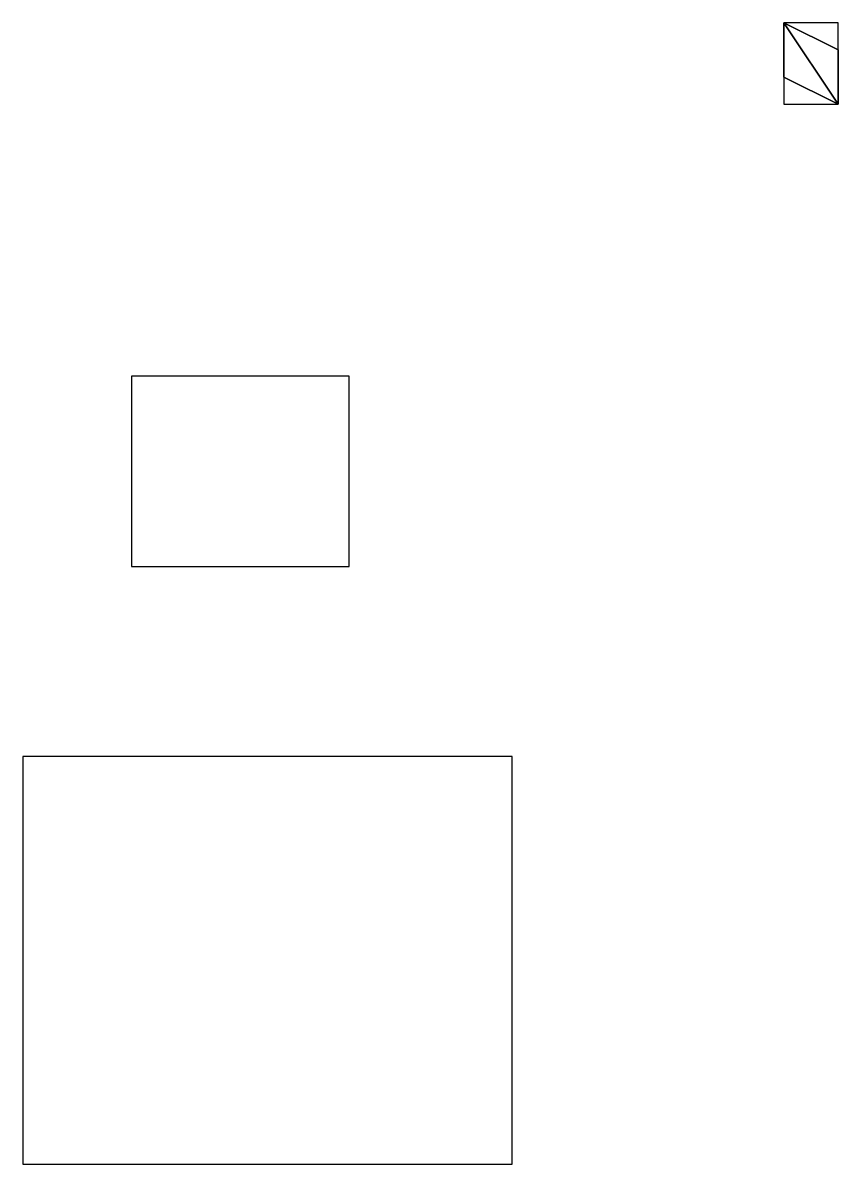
# Model space of a CAD drawing. Extents: x -35430092 to -35393830, y 11991942 to 12015432.
# Drawn here: x -35411385.9 to -35411344.1, y 12007894.3 to 12007952.8 of the extents above; entities that cross this region are included whole.
import ezdxf

# ---------------------------------------------------------------- set-up
doc = ezdxf.new("R2010")
doc.units = 0

msp = doc.modelspace()

# ---------------------------------------------------------------- linework, layer by layer
at = {"layer": 'mg_to_dxf', "color": 52}
for points in [[(-35411346.91, 12007949.97), (-35411346.91, 12007949.97), (-35411346.91, 12007952.75)], [(-35411344.13, 12007948.58), (-35411344.13, 12007948.58), (-35411346.91, 12007952.75), (-35411346.91, 12007949.97)], [(-35411344.13, 12007948.58), (-35411344.13, 12007948.58), (-35411344.13, 12007951.36), (-35411346.91, 12007952.75)], [(-35411346.91, 12007952.75), (-35411346.91, 12007952.75), (-35411344.13, 12007951.36), (-35411344.13, 12007952.75)], [(-35411344.13, 12007948.58), (-35411344.13, 12007948.58), (-35411344.13, 12007951.36), (-35411344.13, 12007948.58)], [(-35411346.91, 12007948.58), (-35411346.91, 12007948.58), (-35411344.13, 12007948.58), (-35411346.91, 12007949.97)], [(-35411380.32, 12007924.91), (-35411369.18, 12007924.91), (-35411369.18, 12007934.66), (-35411380.32, 12007934.66)], [(-35411385.89, 12007894.29), (-35411360.83, 12007894.29), (-35411360.83, 12007915.17), (-35411385.89, 12007915.17)]]:
    msp.add_3dface(points, dxfattribs=at)

doc.saveas('drawing.dxf')
